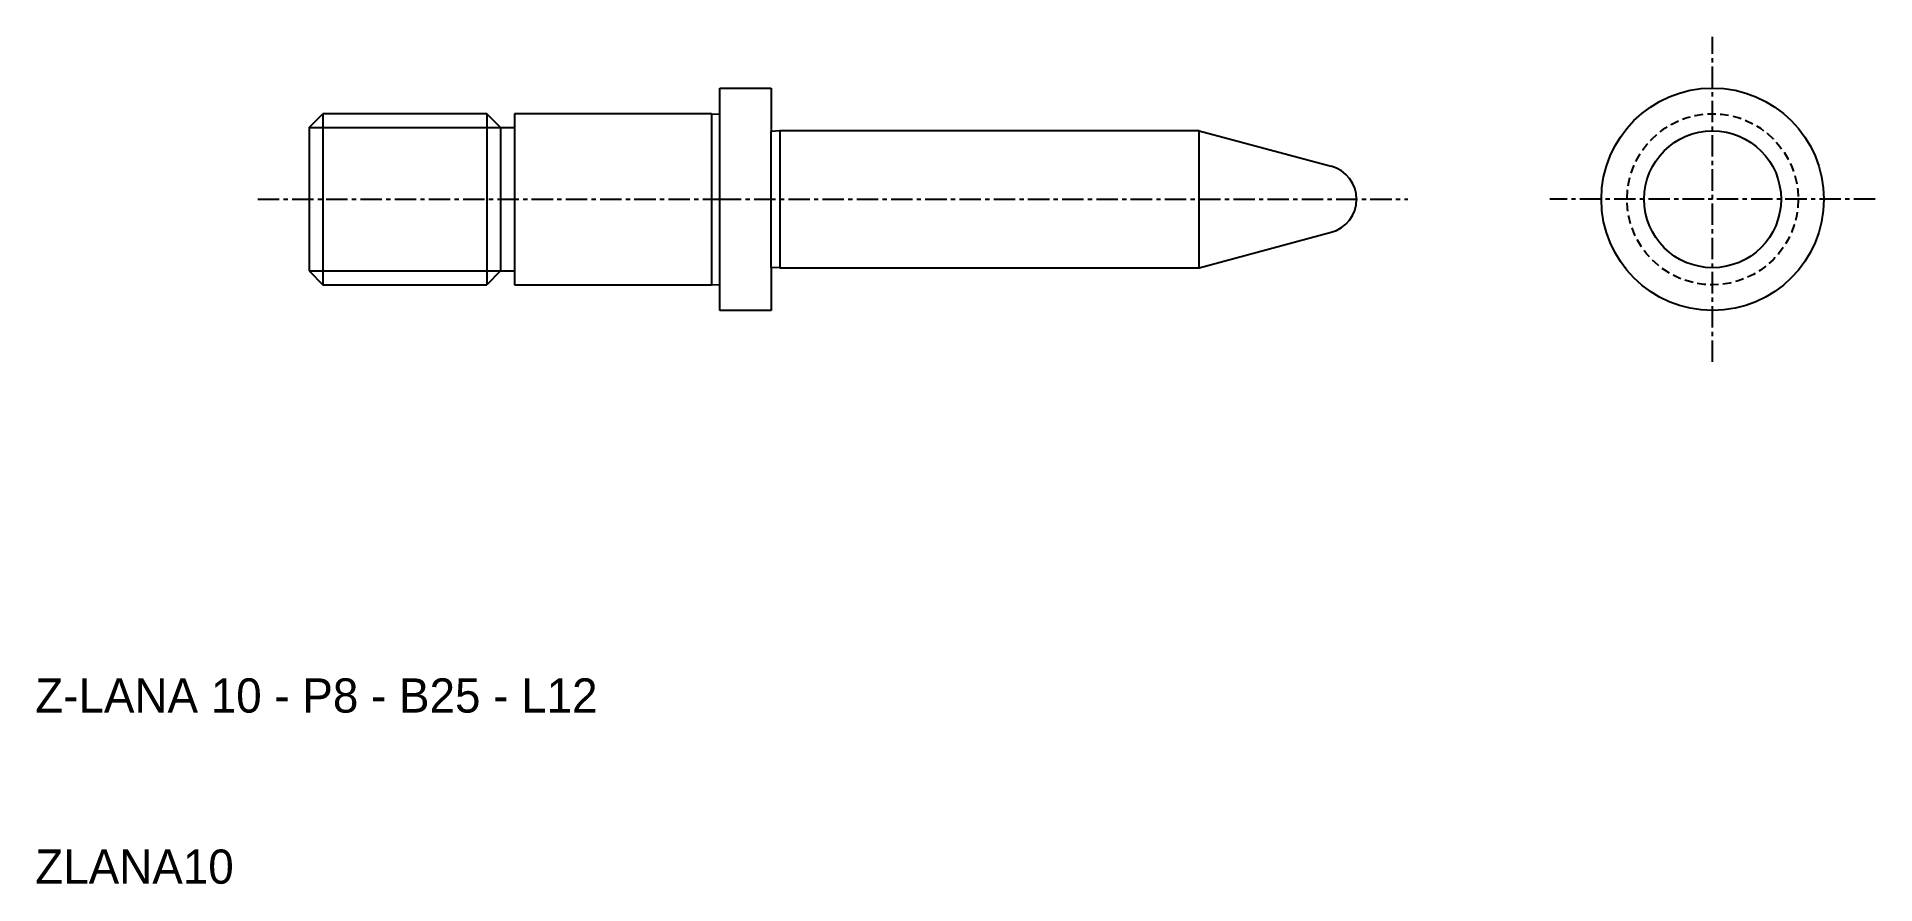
# Model space of a CAD drawing. Extents: x 4 to 112, y 2 to 52.
import ezdxf

# ---------------------------------------------------------------- set-up
doc = ezdxf.new("R2010")
doc.units = 0
doc.linetypes.add('CENTER', pattern=[2, 1.25, -0.25, 0.25, -0.25])
doc.linetypes.add('DASHED', pattern=[0.75, 0.5, -0.25])
doc.layers.get('0').update_dxf_attribs({"linetype": 'CONTINUOUS'})
doc.layers.add('CENTER', color=1, linetype='CENTER')

msp = doc.modelspace()

# ---------------------------------------------------------------- linework, layer by layer
at = {"color": 7, "linetype": 'CONTINUOUS'}
for p, q in [((44.23, 47.38), (44.23, 48.91)), ((44.23, 48.91), (47.23, 48.91)), ((47.23, 48.91), (47.23, 46.38)), ((20.23, 46.6), (21.04, 47.41)), ((21.04, 47.41), (21.04, 37.41)), ((30.61, 47.41), (21.04, 47.41)), ((31.42, 46.6), (30.61, 47.41)), ((30.61, 47.41), (30.61, 37.41)), ((43.73, 47.41), (32.23, 47.41)), ((32.23, 47.41), (32.23, 37.41)), ((43.73, 47.41), (43.73, 37.41)), ((43.73, 47.41), (44.23, 47.38)), ((44.23, 37.43), (44.23, 47.38)), ((20.23, 46.6), (20.23, 38.22)), ((31.42, 46.6), (31.42, 38.22)), ((31.42, 46.6), (32.23, 46.6)), ((47.73, 46.41), (47.23, 46.38)), ((47.23, 38.43), (47.23, 46.38)), ((72.23, 46.41), (47.73, 46.41)), ((47.73, 46.41), (47.73, 38.41)), ((72.23, 46.41), (79.95, 44.34)), ((72.23, 38.41), (72.23, 46.41)), ((72.23, 38.41), (79.95, 40.48)), ((20.23, 38.22), (21.04, 37.41)), ((31.42, 38.22), (30.61, 37.41)), ((31.42, 38.22), (32.23, 38.22)), ((47.23, 38.43), (47.23, 35.91)), ((47.73, 38.41), (47.23, 38.43)), ((47.73, 38.41), (72.23, 38.41)), ((21.04, 37.41), (30.61, 37.41)), ((32.23, 37.41), (43.73, 37.41)), ((43.73, 37.41), (44.23, 37.43)), ((44.23, 35.91), (44.23, 37.43)), ((47.23, 35.91), (44.23, 35.91))]:
    msp.add_line(p, q, dxfattribs=at)
at = {"color": 3, "linetype": 'CONTINUOUS'}
for p, q in [((20.23, 46.6), (31.42, 46.6)), ((20.23, 38.22), (31.42, 38.22))]:
    msp.add_line(p, q, dxfattribs=at)
at = {"color": 7, "linetype": 'CONTINUOUS'}
for radius in [6.5, 4]:
    msp.add_circle((102.23, 42.41), radius, dxfattribs=at)
at = {"color": 3, "linetype": 'DASHED'}
msp.add_circle((102.23, 42.41), 5, dxfattribs=at)
at = {"color": 7, "linetype": 'CONTINUOUS'}
msp.add_arc((79.43, 42.41), 2, 285, 75, dxfattribs=at)
at = {"layer": 'CENTER', "color": 1, "linetype": 'CENTER'}
for p, q in [((102.23, 32.91), (102.23, 51.91)), ((17.23, 42.41), (44.23, 42.41)), ((44.23, 42.41), (84.43, 42.41)), ((111.73, 42.41), (92.73, 42.41))]:
    msp.add_line(p, q, dxfattribs=at)

# ---------------------------------------------------------------- texts
at = {"color": 7, "linetype": 'CONTINUOUS'}
for s, p in [('Z-LANA 10 - P8 - B25 - L12', (4.23, 12.41)), ('ZLANA10', (4.23, 2.41))]:
    msp.add_text(s, height=2, dxfattribs=at).set_placement(p)

doc.saveas('drawing.dxf')
